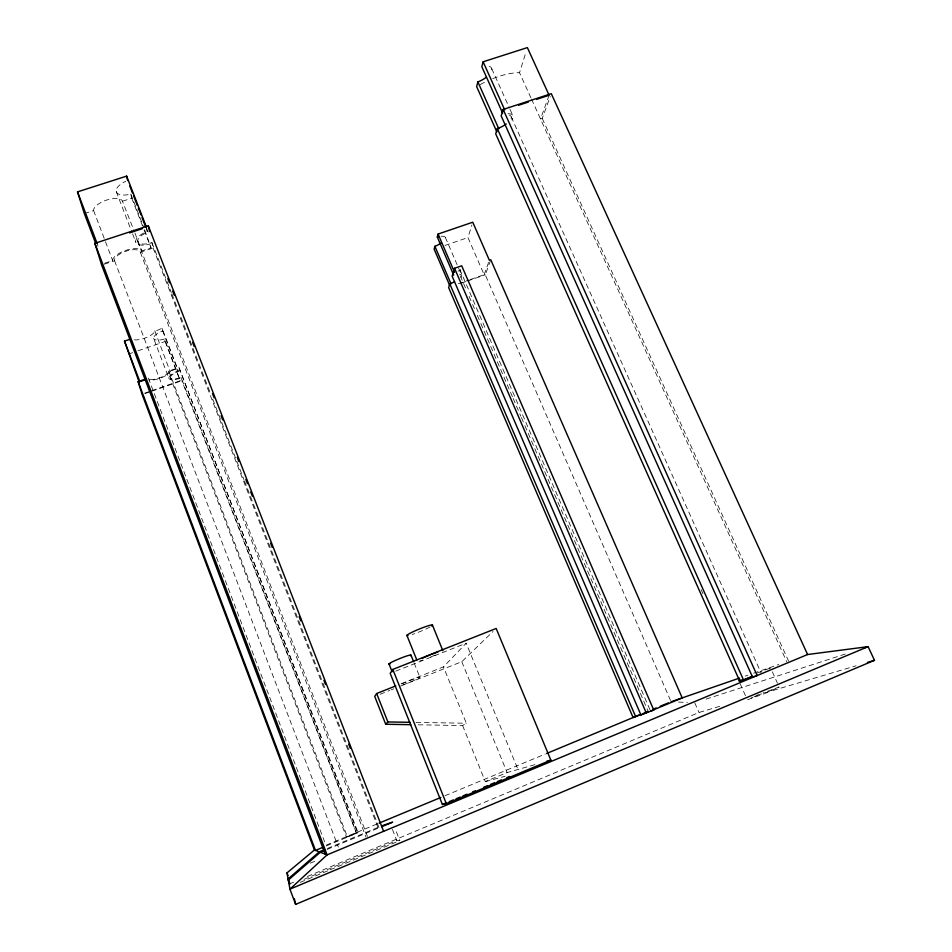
<?xml version="1.0" encoding="UTF-8"?>
<svg xmlns="http://www.w3.org/2000/svg" width="952" height="952" viewBox="0 0 952 952"><rect width="100%" height="100%" fill="white"/><g stroke="black" fill="none" stroke-linecap="round" stroke-linejoin="round"><path stroke-width="0.71" stroke-dasharray="4.76 3.57" d="M104.684 263.18L112.657 260.55L112.681 259.682A15.601 6.283 -19 0 1 125.831 250.364A15.601 6.283 -19 0 1 141.372 250.197L141.812 250.9L151.023 247.853L144.406 229.135M162.066 328.309L162.673 330.927L161.209 331.51A12.138 4.189 -19.7 0 0 153.617 338.388L168.873 378.218A12.209 3.856 -20 0 1 176.596 371.542L178.083 370.959L177.548 368.543L162.066 328.309L154.736 331.403A12.376 4.32 -19.3 0 1 145.811 337.758A12.376 4.32 -19.3 0 1 133.637 339.697M154.795 330.796L170.17 371.637A12.447 3.986 -19.6 0 1 161.114 377.849A12.447 3.986 -19.6 0 1 148.964 380.015M470.55 279.46L484.128 274.723L467.956 237.56L471.883 225.005M530.918 97.842L519.518 72.697L526.063 51.789M649.942 709.716L460.244 270.368L461.327 266.929M484.128 274.723L489.364 260.265M549.125 95.259L540.522 119.012L542.259 118.441L550.28 96.426M670.494 700.398L485.282 274.819L490.268 261.145M747.594 699.744L764.789 693.532L779.176 686.999L763.147 692.925M401.208 683.738L443.477 666.888L466.183 643.207L518.65 771.096M400.578 686.106L461.803 661.676L493.041 631.485M346.468 837.106L356.334 832.798L181.118 377.492A10.603 3.356 -20 0 1 170.384 377.67L346.468 837.106L358.095 832.702L178.952 367.496L168.79 371.03A10.805 3.463 -19.6 0 1 160.793 377.42A10.805 3.463 -19.6 0 1 148.976 378.86M326.191 845.959L358.095 832.702M418.237 724.805L462.601 725.531L466.337 723.234L443.477 666.888M769.264 668.732L770.477 668.137M751.068 698.03L753.103 697.138M754.115 696.686L757.768 695.138M290.907 883.349L293.656 882.195M307.341 876.471L698.994 712.477L723.056 705.325M304.021 879.362L396.758 840.521L399.816 840.616L395.187 828.752M300.201 882.361L328.857 870.354M330.225 869.783L399.816 840.616M327.119 849.422L378.967 827.835M310.257 863.167L317.099 860.311M326.441 845.019L379.098 823.123M445 795.729L545.222 754.067M462.601 725.531L485.318 781.616L507.107 772.56L538.142 763.742M327.405 848.482L380.253 826.479M380.169 694.246L389.689 690.438M391.046 689.902L393.771 688.82M757.459 673.016L763.718 670.529M395.723 671.16L466.183 643.207M146.501 227.326L147.405 231.419L145.477 232.169A15.803 6.497 -19.5 0 0 135.719 242.022A15.803 6.497 -19.5 0 0 148.238 244.509L150.166 243.974M764.884 670.065L769.656 668.28M144.871 393.093L150.309 391.201M151.666 390.725L180.225 380.752L164.553 338.995L163.078 339.424A12.138 4.189 -19.7 0 1 153.617 338.388M458.328 283.72L469.193 279.936M144.894 393.604L150.368 391.7M151.737 391.224L181.82 380.717L181.118 377.492M460.851 283.339L466.278 281.447M467.634 280.971L485.282 274.819M170.253 371.066L177.548 368.543M457.971 271.153L460.244 270.368M745.202 676.11L747.998 675.146M753.603 673.207L778.796 664.484M128.556 354.061L132.625 352.668M138.04 350.8L165.136 341.506L164.553 338.995M444.953 245.449L467.956 237.56M104.244 264.192L114.585 260.777A13.554 5.462 -19 0 1 126.045 251.173A13.554 5.462 -19 0 1 140.313 252.268L153.117 248.032L151.939 242.629A13.721 5.641 -19.5 0 1 137.766 241.606A13.721 5.641 -19.5 0 1 148.405 231.919M84.347 213.581L93.605 210.582L93.605 209.654A15.494 6.795 -18.6 0 1 106.529 200.099A15.494 6.795 -18.6 0 1 122.142 200.42L134.339 231.574M122.606 201.193L131.769 198.218L130.805 194.053L128.877 194.553A15.684 7.021 -19.1 0 1 116.227 191.495A15.684 7.021 -19.1 0 1 125.747 181.273M706.027 699.125L845.566 653.953M179.726 378.432L178.238 378.884A12.209 3.856 -20 0 1 168.861 378.194M757.018 695.222L856.086 665.781M485.318 781.616L505.095 776.285M356.334 832.798L181.82 380.717M416.012 722.413L466.337 723.234M678.478 702.076L687.356 702.457M542.259 118.441L788.589 661.093M531.525 99.163L786.78 661.854M772.322 671.791L777.463 683.203M491.756 68.711L509.403 107.957M510.01 109.313L513.045 116.073M511.236 116.894L761.243 673.231M701.112 589.633L702.933 593.703M740.132 683.703L746.784 698.637M694.746 702.778L698.994 712.477M445.357 237.429L461.684 275.271M460.28 275.89L466.159 289.515M469.086 296.322L472.025 303.129M472.62 304.497L474.382 308.579M477.321 315.386L480.26 322.192M480.843 323.561L512.569 397.091M513.164 398.46L520.792 416.167M521.387 417.523L524.326 424.33M524.909 425.699L648.3 711.679M461.803 661.676L507.107 772.56M414.144 663.008L419.903 677.348M392.438 829.454L396.758 840.521M146.334 228.67L147.405 231.419M151.939 242.629L171.3 292.502M171.848 293.894L210.57 393.652M212.724 399.197L243.914 479.558M244.45 480.938L322.442 681.846M322.978 683.238L379.991 830.108M153.117 248.032L379.003 830.156M130.805 194.053L143.883 227.79M131.769 198.218L143.538 228.551M144.073 229.932L151.023 247.853M134.875 232.954L141.812 250.9M137.707 241.415L367.758 837.177M140.313 252.268L366.032 837.165M116.239 191.554L132.042 232.514M132.578 233.883L135.731 242.07M178.952 367.496L357.5 832.726M162.673 330.927L178.083 370.959M165.136 341.506L180.225 380.752M168.79 371.03L347.492 837.106M114.585 260.777L338.353 847.09M93.605 210.582L112.657 260.55M148.381 378.111L325.667 844.579M97.14 243.51L97.973 246.199M170.384 377.67A10.603 3.356 -20 0 1 179.69 370.875M509.058 115.049A13.209 5.117 -26.3 0 1 511.105 118.417M435.254 655.047A13.923 1.059 -22.2 0 1 429.828 657.344M422.545 660.081A13.923 1.059 -22.2 0 1 420.118 660.866M401.792 683.976A11.96 0.773 -22.2 0 1 416.738 677.955A11.96 0.773 -22.2 0 1 417.357 678.836A11.96 0.773 -22.2 0 1 402.529 685M430.042 626.963A13.864 1.321 -22.2 0 1 412.216 634.484M508.082 113.693A15.208 5.902 -26.3 0 1 511.831 119.857M480.224 84.526A46.029 18.576 -26.6 0 1 486.424 81.372M492.755 78.623A46.029 18.576 -26.6 0 1 519.518 72.697M489.173 66.354A15.101 6.378 -26.8 0 1 490.649 72.721M441.133 236.251A11.674 3.927 -24.1 0 1 444.679 239.868M459.554 274.236A11.733 3.618 -23.9 0 1 459.542 279.007"/><path stroke-width="1.43" d="M441.359 242.915A11.674 3.927 -24.1 0 1 436.278 245.747L434.885 246.294L434.136 249.162L449.618 285.219M453.711 275.152L437.301 237.048L438.087 234.061L472.751 222.221L489.364 260.265L490.768 259.777L682.203 697.911L650.537 711.073L653.726 709.99L461.696 265.786L454.556 268.262L452.14 276.163L640.91 714.904L653.726 709.99M486.21 77.29A15.101 6.378 -26.8 0 1 479.63 81.206L477.868 81.896L476.643 86.584L496.873 131.923M536.63 99.353L549.125 95.259L527.372 47.6L483.116 61.797L481.831 66.735L502.644 113.181M454.58 281.721A10.186 3.142 -23.9 0 1 449.784 283.839L448.642 287.599L633.092 717.546L640.815 714.559M506.226 124.01A13.209 5.117 -26.3 0 1 497.313 128.591L495.706 133.839L739.882 681.406L752.544 676.503M503.168 109.444L501.18 115.942L752.556 677.11L757.173 675.551L503.168 109.444L551.279 93.677L807.582 654.524L868.117 646.646L874.483 660.307L295.632 904.4L289.943 889.144L288.301 880.076L320.3 852.266L324.394 850.553M395.746 685.916L376.659 693.532L374.719 696.412L385.715 724.27L410.847 724.674M392.819 669.423L390.189 673.35L442.382 804.488L446.345 803.702L550.851 760.136L496.17 628.463L392.819 669.423L446.345 803.702M385.715 724.27L387.88 721.949L410.086 722.306M289.932 883.849L288.099 878.958L319.265 851.861L324.692 849.612M288.099 878.958L287.004 872.877L314.446 850.005L319.265 851.861M740.418 680.18L738.919 680.989L741.656 680.049M647.003 712.31L648.3 711.679L646.908 712.156M645.42 713L640.91 714.904M381.704 826.705L392.617 822.159L381.609 825.919M442.382 804.488L446.5 802.774M449.249 801.632L453.354 799.918M456.103 798.776L460.221 797.062M462.958 795.92L467.075 794.194M472.561 791.909L475.31 790.767M483.545 787.34L487.662 785.626M490.399 784.484L494.516 782.77M497.265 781.628L501.371 779.902M506.869 777.617L509.606 776.475M739.882 681.406L741.715 680.632A50.004 1.023 -22.2 0 0 752.187 676.384M807.582 654.524L327.095 854.884L289.943 889.144L868.117 646.646L863.892 648.014M379.098 823.123L440.883 797.443M546.591 753.496L639.875 714.726M643.945 713.036L648.014 711.346M653.441 709.085L656.154 707.955M660.224 706.265L668.363 702.885M323.513 847.078L315.493 850.41L138.135 381.669L145.811 379.003M141.051 381.216L144.728 379.931M671.077 701.755L739.597 678.05M139.385 382.668L124.486 341.137L129.377 339.471M325.239 854.17L101.662 265.049L94.867 243.331L148.31 225.802L383.608 831.322M129.579 232.871L142.276 228.706M518.566 105.279L528.289 102.09M95.438 242.772L84.347 213.581L77.517 191.876L126.628 176.12L146.501 227.326M867.403 662.413L874.483 660.307M437.301 237.048L438.67 236.655M546.615 761.338L550.851 760.136M320.3 852.266L327.095 854.884L94.867 243.331M483.116 61.797L504.679 109.837M477.868 81.896L498.824 128.829M497.313 128.591L743.595 680.144M454.556 268.262L646.313 713.072M438.087 234.061L454.58 272.343M434.885 246.294L451.022 283.851M449.784 283.839L635.662 716.678M432.387 624.964L442.87 650.74M406.885 635.341L416.845 660.081M411.002 655.178L413.62 661.699M388.987 663.877L392.117 671.743M376.659 693.532L387.88 721.949M167.838 278.615L169.456 282.78M172.681 291.086L174.299 295.239M192.59 342.351L194.208 346.504M212.51 393.604L214.117 397.757M221.114 415.774L222.732 419.927M237.262 457.329L238.869 461.482M245.866 479.499L247.484 483.652M250.709 491.97L252.328 496.123M270.63 543.223L272.236 547.376M299.142 616.646L300.761 620.799M323.906 680.371L325.513 684.536M348.658 744.095L350.276 748.26M129.793 186.033L132.459 192.911M133.53 195.66L137.266 205.287M138.326 208.036L141.003 214.914M142.062 217.663L145.799 227.29M77.517 191.876L97.14 243.51M124.486 341.137L139.825 381.633M314.446 850.005L142.157 394.556L138.135 381.669M287.004 872.877L287.98 875.495M288.301 880.076L289.717 883.849M126.628 176.12L127.651 180.535M294.37 898.783L295.632 904.4M148.31 225.802L149.535 231.514M421.998 658.498A13.923 1.059 -22.2 0 1 423.878 657.618M424.889 657.166A13.923 1.059 -22.2 0 1 430.411 654.821M431.542 654.369A13.923 1.059 -22.2 0 1 437.801 652.049M408.003 635.615A13.864 1.321 -22.2 0 1 419.308 629.034A13.864 1.321 -22.2 0 1 431.649 625.988M390.022 663.996A11.924 0.976 -22.1 0 1 399.519 658.665A11.924 0.976 -22.1 0 1 410.348 655.702"/></g></svg>
